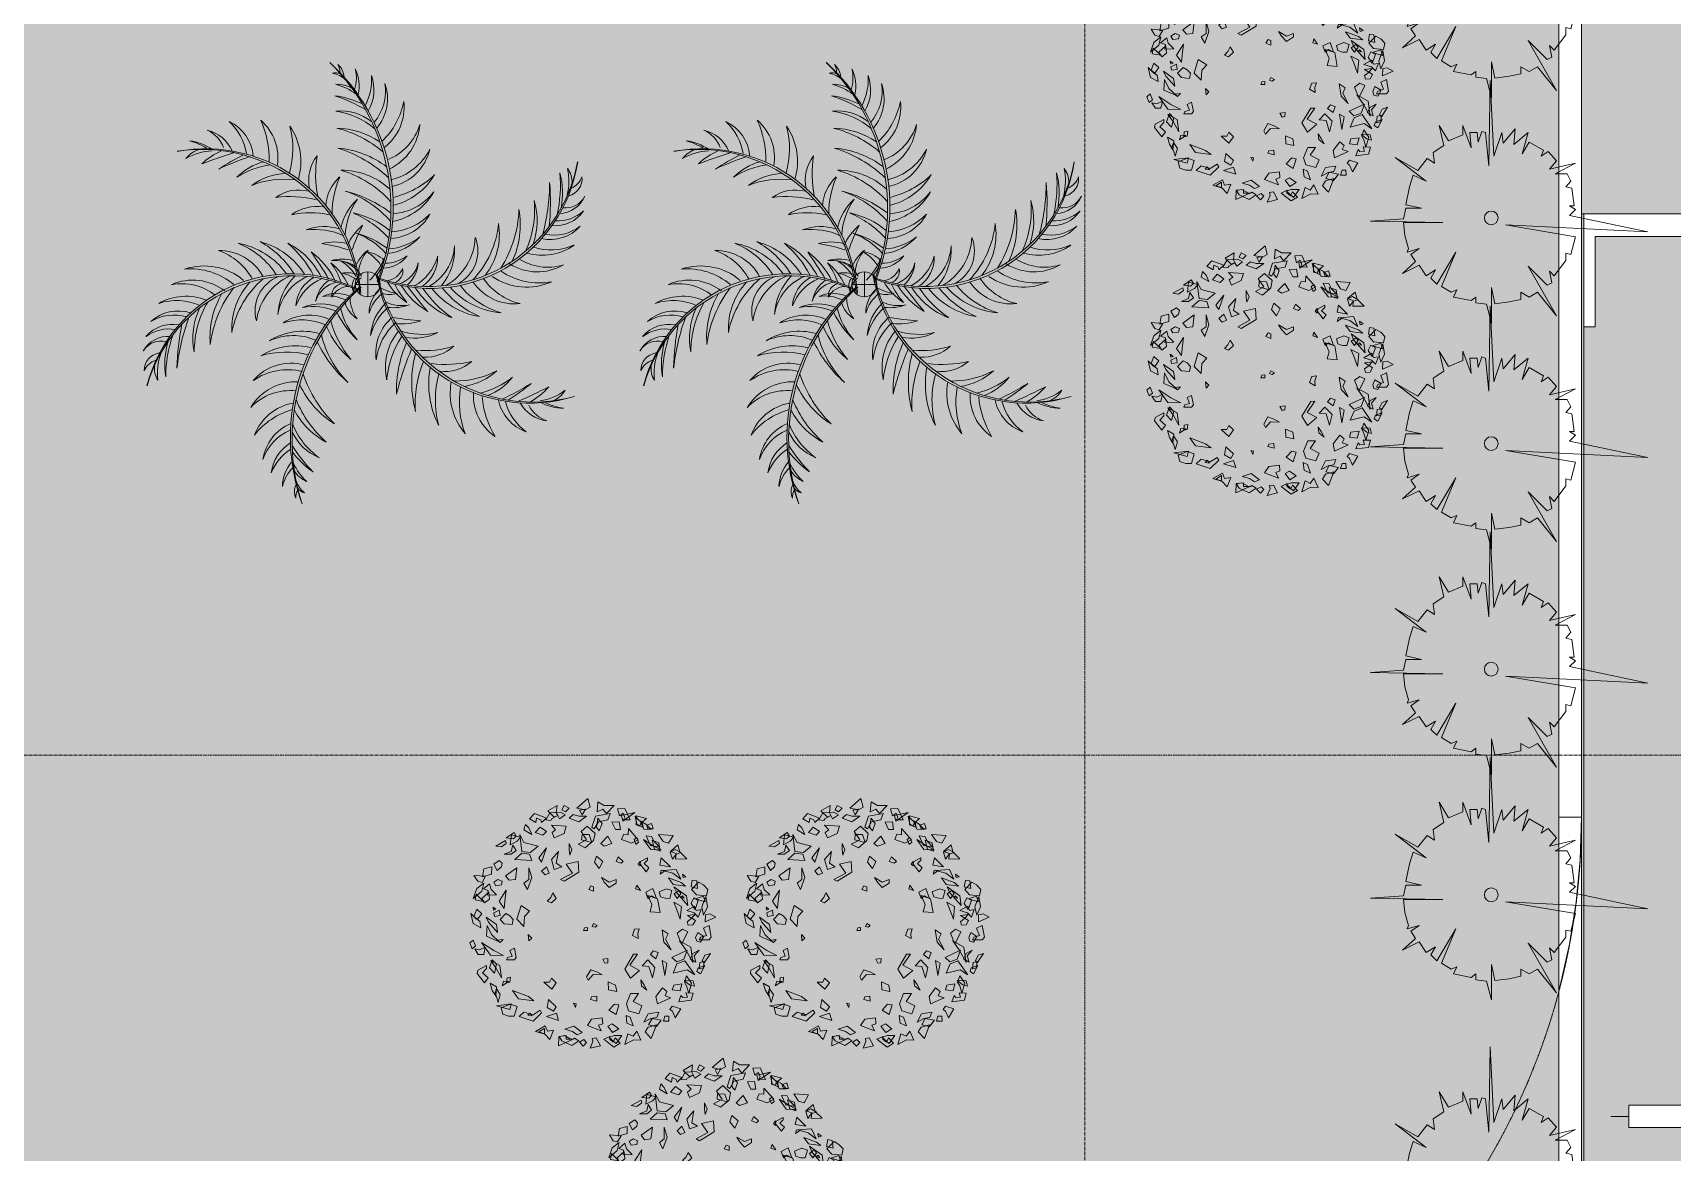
# Model space of a CAD drawing. Header units: millimetres. Extents: x 5359 to 218750, y -16347 to 109893.
# Drawn here: x 56292 to 63554, y 71277 to 76239 of the extents above; entities that cross this region are included whole.
import ezdxf

# ---------------------------------------------------------------- set-up
doc = ezdxf.new("R2010")
doc.units = ezdxf.units.MM
doc.linetypes.add('Grid Line', pattern=[22.225, 12.7, -3.175, 3.175, -3.175])
doc.linetypes.add('IMPORT-Overhead', pattern=[3.96875, 2.38125, -1.5875])
for name, color, linetype, lineweight in [('0-1', 7, 'Continuous', 5), ('A-AREA-1', 41, 'IMPORT-Overhead', 9), ('A-DETL-THIN', 151, 'Continuous', 9), ('A-FLOR', 192, 'Continuous', 9), ('A-FLOR-1', 9, 'Continuous', 9), ('A-FLOR-PATT', 8, 'Continuous', 9), ('A-WALL', 113, 'Continuous', 9), ('C-PRKG', 70, 'Continuous', 9), ('G-IMPT', 8, 'Continuous', 9), ('L-PLNT', 71, 'Continuous', 9), ('S-GRID-1', 1, 'Grid Line', 9)]:
    doc.layers.add(name, color=color, linetype=linetype, lineweight=lineweight)

# ---------------------------------------------------------------- blocks, each defined once
blk = doc.blocks.new('NCV_TKTC_KET CAU_rvt-1-TKCS_MB ĐỊNH VỊ CỔNG-HÀNG RÀO')
at = {"layer": 'A-FLOR-1'}
blk.add_line((63152.6, 71686.3), (63152.6, 72761.8), dxfattribs=at)
at = {"layer": 'A-FLOR-1', "flags": 128}
blk.add_lwpolyline([(63152.6, 72761.9), (63146.6, 72573.6), (63128.9, 72385.9), (63099.4, 72199.8), (63058.3, 72015.9), (63053.1, 71995.9)], dxfattribs=at)
blk = doc.blocks.new('xe oto1 - xe oto-V55-TKCS_MB ĐỊNH VỊ CỔNG-HÀNG RÀO')
at = {"layer": 'C-PRKG'}
for p, q in [((-2500, 0), (0, 0)), ((-2500, -4980), (-2500, 0)), ((-500, 0), (0, 0)), ((-500, -100), (-500, 0)), ((0, 0), (0, -500)), ((0, 0), (0, -2025.1)), ((-2500, 0), (-2000, 0)), ((-2500, -500), (-2500, 0)), ((-2000, 0), (-2000, -100)), ((-2450, -100), (-2450, -500)), ((-2000, -100), (-2450, -100)), ((-50, -100), (-500, -100)), ((-50, -500), (-50, -100)), ((-2450, -500), (-2500, -500)), ((-2500, -500), (-2500, -4500)), ((-2500, -4500), (-2500, -500)), ((0, -500), (-50, -500)), ((0, -500), (0, -2025.1)), ((0, -2025.1), (0, -500)), ((-2050, -3950), (-2050, -3820)), ((-2050, -3950), (-2050, -3820)), ((-450, -3950), (-450, -3820)), ((-450, -3950), (-450, -3820)), ((-2300, -3950), (-1800, -3950)), ((-2300, -4050), (-2300, -3950)), ((-1800, -3950), (-1800, -4050)), ((-700, -3950), (-200, -3950)), ((-700, -4050), (-700, -3950)), ((-200, -3950), (-200, -4050)), ((-2300, -4000), (-2380, -4000)), ((-2300, -4000), (-2380, -4000)), ((-1800, -4050), (-2300, -4050)), ((-2050, -4170), (-2050, -4050)), ((-2050, -4170), (-2050, -4050)), ((-1720, -4000), (-1800, -4000)), ((-1720, -4000), (-1800, -4000)), ((-700, -4000), (-780, -4000)), ((-700, -4000), (-780, -4000)), ((-200, -4050), (-700, -4050)), ((-450, -4170), (-450, -4050)), ((-450, -4170), (-450, -4050)), ((-120, -4000), (-200, -4000)), ((-120, -4000), (-200, -4000)), ((-2500, -4500), (-2450, -4500)), ((-2500, -4980), (-2500, -4500)), ((-2450, -4500), (-2450, -4950)), ((-2450, -4950), (-2000, -4950)), ((-2000, -4950), (-2000, -4980)), ((-500, -4950), (-60, -4950)), ((-500, -4980), (-500, -4950))]:
    blk.add_line(p, q, dxfattribs=at)
blk = doc.blocks.new('CAY PHAT TAI NUI - CAY PHAT TAI NUI_dwg-2249753-TKCS_MB ĐỊNH VỊ CỔNG-HÀNG RÀO')
at = {"layer": 'G-IMPT'}
for p, q in [((-27, 87), (-27, -143)), ((-142, -28), (88, -28))]:
    blk.add_line(p, q, dxfattribs=at)
blk.add_circle((-27, -28), 115, dxfattribs=at)
for centre, radius, start, end in [((1555, 686), 1817, 132.6655, 202.0611), ((1648, 675), 1889, 134.4929, 201.0725), ((351, 1881), 159, 129.8765, 177.3831), ((364, 1937), 133, 150.0492, 183.9567), ((217, 1687), 426, 160.9738, 220.018), ((264, 1759), 455, 171.5441, 219.4959), ((308, 1769), 392, 160.4234, 210.435), ((470, 1868), 533, 176.5724, 207.5063), ((400, 1808), 348, 153.5375, 193.5552), ((436, 1876), 358, 165.8758, 197.2634), ((407, 1302), 537, 105.1462, 127.4691), ((251, 1560), 260, 86.5707, 121.104), ((332, 1703), 221, 98.9889, 134.5565), ((270, 1833), 92.7, 72.3495, 118.8394), ((739, 314), 1475, 108.2479, 120.279), ((405, 816), 908, 98.1075, 114.8799), ((112, 1610), 475, 173.6919, 232.0994), ((310, 1788), 681, 190.6526, 226.6689), ((361, 880), 698, 97.7367, 130.2132), ((226, 1098), 476, 85.0356, 127.2973), ((-15, 1484), 494, 183.9122, 244.6665), ((-29, 1588), 498, 196.0518, 249.1113), ((498, 426), 1017, 103.6674, 130.6694), ((272, 683), 732, 91.1382, 124.0248), ((1161, 1107), 571, 145.2695, 196.441), ((1466, 1224), 802, 164.9316, 196.0539), ((1255, 1143), 453, 130.5291, 189.4624), ((1762, 1122), 880, 155.5161, 180.8777), ((1417, 1124), 388, 115.1104, 175.1685), ((1585, 1104), 499, 131.8546, 171.2598), ((1531, 1072), 333, 103.3982, 156.4869), ((1578, 1129), 295, 114.9497, 158.8367), ((-152, 1325), 460, 193.1436, 257.542), ((-110, 1475), 553, 207.4653, 256.2646), ((603, 91), 1193, 107.2093, 133.4993), ((323, 366), 868, 94.8524, 127.2209), ((1468, -209), 1434, 79.4254, 175.9631), ((1504, -245), 1464, 81.0545, 175.1756), ((1679, 822), 480, 97.2797, 124.4634), ((1787, 687), 634, 105.42, 120.9079), ((1449, 975), 257, 38.3487, 73.8532), ((-586, 1353), 1400, 190.2203, 290.1421), ((-605, 1310), 1375, 188.6175, 290.9058), ((-655, 991), 1109, 349.3845, 8.7831), ((147, 934), 371, 347.8793, 37.5984), ((777, 335), 746, 57.193, 82.7939), ((795, 583), 540, 44.4905, 74.8429), ((200, -1375), 2671, 64.5854, 71.0796), ((298, -535), 1890, 56.3077, 64.245), ((-702, -4786), 6272, 69.406, 72.2405), ((1059, 604), 656, 47.2245, 66.3575), ((1398, 714), 491, 58.9885, 88.6049), ((-1841, 948), 164, 173.6087, 255.3147), ((-1833, 1026), 181, 199.2253, 246.7417), ((-1699, 914), 215, 143.1261, 181.9236), ((-1314, 928), 569, 168.36, 193.4581), ((-1105, 816), 720, 164.9542, 191.1318), ((-516, 891), 1289, 175.0476, 192.4111), ((594, 731), 2307, 175.4785, 185.487), ((254, 931), 1960, 180.5402, 194.9077), ((-83, 1557), 801, 225.5325, 257.3267), ((-121, 1291), 605, 210.2813, 256.7926), ((501, 74), 993, 106.4031, 138.081), ((219, 360), 667, 89.9, 132.4205), ((-537, 630), 838, 359.6532, 23.468), ((-32, 675), 392, 2.9263, 47.5949), ((743, 123), 821, 68.5185, 97.1248), ((698, 413), 586, 53.9406, 86.7899), ((-1855, 873), 195, 206.2075, 278.3171), ((-1792, 885), 257, 202.53, 269.2067), ((-140, 1117), 576, 210.3308, 258.2326), ((-226, 1141), 517, 217.4708, 266.0439), ((469, -312), 1181, 104.1189, 126.9152), ((474, -60), 940, 108.1558, 139.078), ((-471, 387), 654, 3.4409, 34.7173), ((-256, 396), 486, 11.1959, 48.3015), ((700, -326), 1109, 83.637, 103.0356), ((609, 473), 371, 54.8217, 104.5408), ((-1757, 832), 318, 214.5411, 275.4551), ((-1783, 903), 344, 226.9372, 274.4317), ((-932, 560), 658, 163.4115, 199.2714), ((-652, 659), 915, 174.4333, 204.6254), ((-648, 519), 787, 169.2846, 205.0198), ((-352, 695), 1070, 181.598, 212.3759), ((-220, 834), 437, 209.251, 267.4647), ((-208, 1004), 549, 224.3227, 265.8007), ((260, -110), 757, 101.5461, 130.3104), ((470, -234), 938, 112.642, 137.4329), ((500, -204), 838, 78.0495, 101.8643), ((443, 300), 392, 53.9226, 98.5912), ((-1742, 834), 407, 232.7631, 281.0044), ((-1711, 757), 371, 221.6824, 282.5793), ((-621, 436), 621, 170.7591, 217.8247), ((-355, 622), 884, 185.6411, 223.5203), ((-316, 124), 519, 23.4136, 49.3727), ((-1702, -347), 1928, 19.23, 26.6394), ((463, -174), 654, 83.0252, 114.3015), ((372, 20), 486, 69.441, 106.5465), ((-1635, 761), 519, 235.0666, 285.6208), ((-1718, 805), 515, 245.4761, 288.9065), ((-701, 283), 342, 158.8472, 243.0968), ((-475, 433), 545, 182.7548, 239.8242), ((-289, 301), 540, 177.157, 219.4208), ((-366, 358), 463, 183.7789, 241.043), ((-163, 711), 456, 221.0382, 264.3552), ((-191, 807), 507, 231.3553, 266.6037), ((303, -383), 857, 105.2804, 126.3421), ((303, -174), 658, 110.0896, 138.9984), ((721, -1550), 1928, 99.6827, 107.092), ((279, -155), 519, 76.9493, 102.9084), ((1020, -263), 688, 116.7081, 153.6869), ((1335, -389), 969, 130.1064, 152.7587), ((1149, -314), 705, 105.0601, 147.7387), ((1406, -413), 896, 119.4093, 147.3895), ((1296, -346), 709, 100.2908, 144.0247), ((1441, -339), 742, 111.436, 147.2707), ((-1688, 627), 496, 253.0795, 302.6056), ((-1592, 574), 486, 240.2787, 301.8143), ((-240, 351), 448, 195.2039, 241.2333), ((-348, 223), 324, 178.1536, 236.2901), ((-202, 187), 290, 183.2996, 229.6206), ((-241, 225), 258, 192.0811, 252.8057), ((-159, 411), 290, 216.7085, 267.5007), ((-187, 507), 339, 232.7518, 269.7736), ((15, -2), 276, 95.894, 134.6668), ((382, 435), 602, 201.4489, 224.7395), ((104, 247), 284, 186.3094, 223.0804), ((146, -41), 351, 116.9691, 150.5256), ((-267, 67), 324, 3.0252, 42.9115), ((-270, -18), 389, 22.3429, 51.7944), ((284, -93), 290, 100.082, 150.8741), ((382, -112), 339, 116.1252, 153.147), ((271, -130), 324, 83.4105, 123.2969), ((205, -183), 389, 74.5276, 103.9792), ((683, -285), 587, 128.9882, 154.5528), ((834, -220), 651, 143.0281, 161.2689), ((920, -305), 717, 126.2722, 154.0079), ((4229, -2339), 4556, 145.0164, 148.7416), ((1346, -178), 464, 89.3204, 151.136), ((1545, -262), 581, 109.4272, 151.0014), ((-1552, 350), 1464, 254.7886, 348.9098), ((-1520, 310), 1434, 253.1595, 349.6972), ((-1611, 611), 625, 259.4757, 304.2065), ((-1494, 512), 565, 245.8985, 304.4712), ((-1571, 359), 581, 283.7506, 325.3247), ((-234, 97), 117, 169.3573, 249.7771), ((-179, 187), 183, 202.0223, 262.5403), ((-78, -112), 183, 5.2465, 51.9003), ((663, -1348), 1400, 15.8969, 115.8188), ((338, -392), 486, 105.4698, 124.689), ((678, -1304), 1375, 14.2942, 116.5824), ((166, -194), 274, 81.1818, 112.0501), ((0, -41), 117, 332.5815, 32.6083), ((166, -227), 290, 8.9763, 55.2972), ((219, -386), 448, 20.8805, 66.9099), ((314, -248), 324, 3.8302, 61.9668), ((346, -380), 463, 9.4556, 66.7197), ((263, -331), 540, 2.8337, 45.0974), ((462, -444), 545, 8.4315, 65.5008), ((671, -273), 342, 344.5238, 68.7734), ((361, -644), 884, 11.3177, 49.1969), ((1484, -422), 565, 71.5751, 130.1478), ((1610, -509), 625, 85.1523, 129.8831), ((1587, -474), 486, 65.9553, 127.491), ((-1382, 256), 464, 263.6437, 325.4594), ((-1460, 425), 742, 285.7594, 321.594), ((-1316, 417), 709, 274.6142, 318.3481), ((-1418, 496), 896, 293.7326, 321.7128), ((-1172, 371), 705, 279.3835, 322.062), ((-1049, 307), 688, 291.0314, 328.0102), ((-1350, 465), 969, 304.4297, 327.082), ((-945, 340), 717, 300.5955, 328.3312), ((-4036, 2691), 4556, 319.3398, 323.065), ((-711, 296), 587, 303.3116, 328.8762), ((-868, 247), 651, 317.3515, 335.5923), ((-377, 368), 486, 279.2039, 298.4231), ((-228, 153), 274, 254.9159, 285.7842), ((-367, -383), 339, 15.5459, 52.5677), ((-330, -289), 290, 359.5026, 50.2948), ((-1217, -1468), 1889, 341.9561, 48.5357), ((-1130, -1436), 1817, 340.1287, 49.5243), ((265, -400), 290, 64.1718, 114.9639), ((143, -229), 183, 27.699, 88.2169), ((334, -473), 339, 80.215, 117.2368), ((189, -134), 117, 355.0339, 75.4538), ((208, -260), 258, 17.7578, 78.4823), ((607, -432), 621, 356.4358, 43.5014), ((365, -717), 1070, 7.2747, 38.0526), ((642, -513), 787, 354.9612, 30.6965), ((1688, -517), 496, 78.7561, 128.2822), ((1649, -656), 519, 60.7432, 111.2974), ((-339, 100), 324, 257.1446, 297.031), ((-267, 146), 389, 248.2617, 277.7133), ((-545, -624), 507, 14.1494, 49.3978), ((-508, -531), 456, 3.8323, 47.1493), ((-416, -94), 658, 317.5529, 346.4616), ((-512, 91), 857, 312.7436, 333.8053), ((-214, -140), 351, 324.4323, 357.9888), ((-80, -114), 276, 303.3573, 342.13), ((407, -664), 456, 68.5015, 111.8185), ((475, -738), 507, 78.8186, 114.0669), ((660, -652), 915, 0.11, 30.302), ((1736, -691), 515, 71.1528, 114.5832), ((929, -526), 658, 349.0881, 24.948), ((1724, -644), 371, 47.3591, 108.2559), ((-631, 1561), 1928, 273.4168, 280.8261), ((-344, 126), 519, 250.6834, 276.6425), ((-650, -791), 549, 7.1168, 48.5948), ((-538, -663), 437, 352.0451, 50.2588), ((-591, -118), 938, 320.1052, 344.8961), ((-348, -131), 757, 309.0093, 337.7736), ((513, -748), 437, 56.7143, 114.928), ((581, -904), 549, 71.7859, 113.264), ((-215, -1012), 1960, 6.2169, 20.5843), ((1762, -718), 407, 58.4397, 106.6811), ((-573, -846), 2307, 1.1551, 11.1637), ((1777, -714), 318, 40.2177, 101.1317), ((1810, -783), 344, 52.6139, 100.1084), ((-559, 199), 838, 251.7836, 275.5984), ((-557, -308), 392, 227.6568, 272.3253), ((-525, 165), 654, 256.7593, 288.0357), ((-456, -38), 486, 243.1751, 280.2806), ((-1378, -1007), 1086, 358.2571, 23.9141), ((-1097, -995), 900, 5.4665, 32.5493), ((-724, -797), 534, 347.879, 38.8732), ((-514, -275), 940, 315.619, 346.5413), ((-626, -48), 1181, 311.5821, 334.3785), ((573, -1036), 576, 57.794, 105.6958), ((661, -1017), 517, 64.934, 113.5071), ((637, -1199), 605, 57.7445, 104.2558), ((548, -896), 1289, 0.7243, 18.0878), ((1817, -764), 257, 28.2066, 94.8834), ((1126, -763), 720, 350.6309, 16.8085), ((1879, -745), 195, 31.8841, 103.9938), ((-744, 342), 1109, 257.3711, 276.7697), ((-741, -462), 371, 228.5558, 278.2749), ((-1492, -1128), 1027, 355.921, 22.071), ((-1463, -933), 1030, 344.9174, 15.2332), ((-3068, -1735), 2861, 14.0564, 22.8618), ((726, -1453), 801, 72.9957, 104.79), ((680, -1215), 460, 40.6068, 105.0053), ((1345, -854), 569, 354.0366, 19.1347), ((1872, -822), 164, 359.2853, 80.9914), ((1872, -900), 181, 24.902, 72.4184), ((-938, -551), 540, 218.2246, 248.577), ((-892, -306), 746, 230.9271, 256.528), ((-835, -99), 821, 242.2526, 270.8589), ((-823, -392), 586, 227.6747, 260.5241), ((-1534, -1095), 883, 344.6764, 16.0059), ((-1431, -947), 841, 333.0371, 10.588), ((-559, -468), 1193, 314.6726, 340.9626), ((711, -1368), 553, 54.9285, 103.7278), ((1727, -802), 215, 328.8028, 7.6003), ((-1552, -615), 491, 232.7226, 262.339), ((-1631, -869), 257, 212.0828, 247.5873), ((1136, 4622), 6272, 243.1401, 245.9747), ((-1202, -543), 656, 220.9587, 240.0916), ((-132, 1330), 2671, 238.3195, 244.8137), ((-321, 506), 1890, 230.0418, 237.9791), ((-1456, -1057), 453, 304.2632, 3.1965), ((-1359, -1032), 571, 319.0036, 10.1751), ((-1674, -1115), 802, 338.6657, 9.788), ((-184, -583), 868, 302.3156, 334.6841), ((631, -1420), 494, 31.3755, 92.1297), ((692, -1506), 498, 43.515, 96.5745), ((-1843, -692), 480, 271.0138, 298.1976), ((-1935, -546), 634, 279.1542, 294.6421), ((-1722, -957), 333, 277.1323, 330.2211), ((-1775, -1008), 295, 288.6838, 332.5709), ((-1615, -1021), 388, 288.8445, 348.9026), ((-1780, -983), 499, 305.5887, 344.9939), ((-1958, -981), 880, 329.2502, 354.6118), ((-312, -717), 1017, 311.1306, 338.1326), ((7, -841), 732, 298.6014, 331.488), ((576, -1590), 475, 21.1552, 79.5627), ((483, -1839), 681, 38.1159, 74.1321), ((19, -1057), 698, 305.1999, 337.6764), ((520, -1707), 426, 8.437, 67.4813), ((240, -1188), 476, 292.4989, 334.7606), ((476, -1821), 392, 7.8866, 57.8982), ((511, -1792), 455, 19.0073, 66.9591), ((-577, -729), 1475, 315.7112, 327.7422), ((-50, -1020), 908, 305.5707, 322.3431), ((378, -1984), 533, 24.0356, 54.9695), ((173, -1452), 537, 312.6095, 334.9323), ((431, -1610), 260, 294.034, 328.5673), ((412, -1975), 358, 13.3391, 44.7266), ((413, -1898), 348, 1.0007, 41.0185), ((424, -1774), 221, 306.4521, 342.0198), ((540, -1860), 92.7, 279.8128, 326.3027), ((504, -1996), 133, 357.5124, 31.4199), ((490, -1941), 159, 337.3398, 24.8463)]:
    blk.add_arc(centre, radius, start, end, dxfattribs=at)
blk = doc.blocks.new('CAY PHAT TAI NUI - CAY PHAT TAI NUI-2271499-TKCS_MB ĐỊNH VỊ CỔNG-HÀNG RÀO')
at = {"extrusion": (0, 0, -1), "xscale": 0.48, "yscale": 0.48, "zscale": -0.48, "rotation": 180}
blk.add_blockref('CAY PHAT TAI NUI - CAY PHAT TAI NUI_dwg-2249753-TKCS_MB ĐỊNH VỊ CỔNG-HÀNG RÀO', (0, 0), dxfattribs=at)
blk = doc.blocks.new('CAY BACH TRINH - CAY BACH TRINH_dwg-2249800-TKCS_MB ĐỊNH VỊ CỔNG-HÀNG RÀO')
at = {"layer": 'G-IMPT', "flags": 128}
for points in [[(-578, 1452), (-505, 1613), (-404, 1608), (-431, 1511), (-482, 1548), (-505, 1489), (-486, 1456)], [(-357, 1653), (-250, 1541), (-201, 1603), (-123, 1566), (-133, 1703), (-220, 1653)], [(7, 1749), (-25, 1628), (43, 1591), (160, 1616)], [(121, 1587), (40, 1602), (86, 1521)], [(335, 1653), (267, 1616), (316, 1566), (365, 1591)], [(423, 1516), (443, 1553), (433, 1653), (560, 1578), (472, 1491)], [(-874, 1403), (-896, 1328), (-826, 1327), (-809, 1379)], [(-870, 1320), (-769, 1323), (-719, 1438), (-798, 1395)], [(-715, 1368), (-728, 1408), (-805, 1472), (-663, 1508), (-663, 1385)], [(-648, 1504), (-672, 1392), (-758, 1347), (-746, 1419), (-706, 1444)], [(-477, 1437), (-459, 1512), (-646, 1555)], [(-428, 1425), (-446, 1319), (-376, 1318), (-327, 1420)], [(-83, 1327), (-48, 1351), (-99, 1506), (-301, 1542), (-270, 1454), (-140, 1428)], [(-133, 1478), (-191, 1403), (-152, 1303), (-113, 1353)], [(14, 1366), (-94, 1266), (-74, 1166), (43, 1066), (140, 1116), (23, 1178), (101, 1291)], [(23, 1503), (131, 1428), (267, 1478), (209, 1528), (131, 1503)], [(511, 1378), (306, 1366), (335, 1266), (472, 1203), (501, 1278), (452, 1316)], [(533, 1553), (590, 1452), (520, 1446), (509, 1467), (423, 1512), (399, 1468), (319, 1525), (383, 1562)], [(579, 1478), (745, 1541), (813, 1466), (725, 1416), (716, 1478), (657, 1453), (647, 1416)], [(871, 1391), (823, 1341), (784, 1253), (891, 1316)], [(-1174, 1238), (-1112, 1130), (-1037, 1152), (-972, 1252)], [(-766, 1181), (-866, 1042), (-1009, 1038), (-900, 1094)], [(-996, 1019), (-915, 1047), (-883, 1171), (-978, 1137)], [(-989, 1076), (-860, 1099), (-799, 1231), (-876, 1225), (-913, 1152)], [(-697, 1145), (-671, 1210), (-634, 1180), (-660, 1114)], [(-556, 1333), (-692, 1179), (-600, 1129), (-460, 1181), (-492, 1255), (-553, 1247)], [(-269, 1228), (-328, 1128), (-220, 1091), (-172, 1128)], [(-50, 1140), (92, 1178), (86, 1252), (-14, 1249)], [(667, 1353), (579, 1291), (628, 1241), (735, 1278)], [(696, 1091), (891, 1141), (949, 1253), (920, 1016), (803, 1003)], [(1064, 1244), (1080, 1108), (985, 1158), (937, 1212)], [(1027, 1278), (998, 1228), (1037, 1191), (1135, 1203)], [(1144, 1166), (1135, 1128), (1203, 1078), (1281, 1091)], [(-1364, 914), (-1208, 910), (-1218, 988), (-1136, 1017), (-1240, 1107), (-1267, 1010)], [(-1164, 910), (-1135, 1007), (-1204, 1044), (-1282, 1000), (-1216, 980)], [(-1010, 928), (-1137, 803), (-990, 828)], [(-840, 791), (-799, 735), (-718, 839), (-724, 876), (-821, 927), (-821, 894), (-775, 847)], [(-415, 941), (-483, 878), (-454, 853), (-386, 878)], [(-113, 953), (-201, 878), (-152, 778), (-84, 866)], [(267, 1128), (228, 1041), (257, 966), (267, 1041)], [(413, 1016), (443, 853), (365, 803), (472, 766), (511, 903)], [(647, 866), (579, 1066), (686, 928)], [(813, 978), (784, 891), (1018, 903), (920, 991)], [(1047, 1103), (998, 1028), (1066, 978), (1164, 978), (1066, 1016)], [(-1302, 703), (-1351, 666), (-1312, 653)], [(-1279, 631), (-1217, 768), (-1027, 752), (-1169, 714)], [(-993, 702), (-1009, 756), (-1064, 751)], [(-717, 878), (-717, 816), (-688, 841)], [(140, 878), (131, 728), (335, 603), (384, 628), (218, 716), (306, 841)], [(579, 803), (540, 716), (599, 691), (647, 741)], [(823, 791), (784, 653), (842, 491), (891, 578), (823, 628)], [(988, 791), (1008, 628), (1096, 616), (1144, 678)], [(1261, 753), (1203, 803), (1193, 853), (1232, 891), (1310, 841)], [(1339, 702), (1463, 665), (1444, 774), (1337, 802)], [(1422, 673), (1471, 586), (1531, 604), (1583, 684)], [(-1595, 553), (-1527, 591), (-1429, 491), (-1497, 416), (-1634, 403), (-1653, 491)], [(-1424, 524), (-1440, 618), (-1501, 607), (-1513, 501)], [(-1380, 266), (-1361, 403), (-1185, 528), (-1224, 441)], [(-1109, 650), (-1174, 560), (-1345, 537), (-1285, 585)], [(-1283, 435), (-1251, 475), (-1188, 428), (-1232, 366)], [(-1065, 367), (-1127, 366), (-1158, 473), (-1082, 500), (-981, 458), (-1000, 389)], [(-942, 366), (-893, 503), (-795, 453), (-825, 366), (-873, 403)], [(-721, 477), (-654, 499), (-671, 550)], [(-220, 591), (-289, 516), (-386, 578), (-386, 628), (-289, 591), (-181, 653)], [(-74, 528), (-35, 541), (-6, 491), (-74, 466)], [(1135, 478), (1232, 328), (1164, 228), (1154, 328)], [(1310, 591), (1252, 628), (1193, 603), (1203, 553), (1281, 541)], [(1270, 413), (1394, 410), (1386, 473), (1452, 496), (1368, 568), (1347, 490)], [(1447, 578), (1476, 466), (1593, 366), (1544, 503)], [(-1597, 135), (-1570, 248), (-1626, 391), (-1648, 247)], [(-1619, 320), (-1482, 361), (-1595, 398)], [(-1363, 198), (-1471, 259), (-1494, 200), (-1562, 210), (-1523, 107), (-1467, 166)], [(-1478, 213), (-1422, 297), (-1459, 373), (-1523, 336)], [(-1328, 370), (-1279, 378), (-1302, 402)], [(-1274, 77), (-1290, 255), (-1183, 312), (-1221, 219)], [(-855, 181), (-881, 279), (-825, 405), (-958, 362), (-994, 169)], [(491, 441), (443, 366), (511, 303), (569, 328), (521, 378)], [(813, 191), (881, 116), (891, -22), (988, 78), (930, 266)], [(1319, 245), (1280, 215), (1311, 205)], [(1378, 453), (1369, 353), (1437, 303), (1476, 366)], [(1553, 425), (1451, 325), (1568, 345)], [(-1619, 40), (-1622, 139), (-1683, 152), (-1767, 105)], [(-1482, 60), (-1448, -1), (-1384, -6), (-1369, 43), (-1433, 90)], [(-1478, 141), (-1429, 91), (-1371, 128)], [(-74, 16), (-123, -9), (-94, -34), (-55, -22)], [(1085, 125), (1140, 155), (1218, 75), (1163, 15), (1054, 5), (1038, 75)], [(1310, 166), (1300, 116), (1222, 128), (1232, 203)], [(1256, -105), (1272, 5), (1412, 105), (1381, 35)], [(1476, 153), (1534, 78), (1583, 116), (1544, 216)], [(1624, 156), (1594, 16), (1487, -41), (1502, 50), (1551, 81)], [(-1595, -47), (-1673, -9), (-1702, -172), (-1673, -209), (-1536, -209), (-1556, -172), (-1634, -147)], [(-1515, -106), (-1486, -178), (-1501, -227), (-1553, -242), (-1599, -161)], [(-1449, -521), (-1419, -309), (-1263, -222), (-1351, -346)], [(-1291, -267), (-1232, -115), (-1304, -62), (-1376, -95)], [(-1145, -345), (-1046, -242), (-1021, -71), (-1105, -125), (-1069, -201)], [(-688, -191), (-610, -147), (-641, -60), (-704, -55), (-685, -122)], [(11, -79), (65, -80), (51, -44), (11, -37)], [(832, -134), (784, -184), (823, -222)], [(1179, -205), (1218, -245), (1264, -215)], [(1398, -9), (1408, -159), (1232, -234), (1339, -134)], [(1563, -293), (1595, -211), (1641, -250), (1609, -331)], [(-1604, -526), (-1578, -497), (-1615, -421), (-1690, -396)], [(-1489, -516), (-1411, -473), (-1448, -396), (-1534, -351), (-1465, -430)], [(-1224, -515), (-1157, -451), (-1369, -353), (-1324, -476)], [(-935, -470), (-860, -411), (-900, -361), (-966, -383)], [(-582, -741), (-504, -613), (-626, -407), (-681, -406), (-575, -561), (-711, -631)], [(1085, -355), (1023, -325), (999, -455), (1023, -485), (1132, -485), (1116, -455), (1054, -435)], [(1477, -247), (1352, -421), (1173, -426), (1309, -356)], [(1427, -309), (1447, -409), (1525, -409), (1573, -334), (1505, -346)], [(-1553, -680), (-1504, -649), (-1521, -598), (-1613, -563)], [(-1546, -521), (-1536, -609), (-1595, -596), (-1604, -509)], [(-1173, -669), (-1368, -622), (-1473, -694), (-1336, -498), (-1227, -542)], [(-1024, -493), (-1058, -702), (-1088, -530)], [(-888, -735), (-838, -578), (-745, -570), (-823, -487), (-921, -590)], [(-229, -532), (-269, -525), (-272, -467), (-200, -477)], [(-129, -656), (-34, -622), (23, -722), (0, -767), (-69, -688), (-193, -693)], [(1202, -735), (1225, -565), (1350, -495), (1280, -595)], [(1330, -484), (1271, -546), (1300, -671), (1369, -596)], [(1384, -736), (1435, -805), (1537, -675), (1529, -628), (1408, -565), (1408, -607), (1465, -665)], [(-1468, -852), (-1402, -831), (-1326, -772), (-1450, -777)], [(-1390, -946), (-1429, -809), (-1361, -709), (-1332, -796), (-1361, -846)], [(-1270, -915), (-1163, -901), (-1183, -834), (-1295, -817)], [(-1144, -1010), (-957, -1095), (-936, -993), (-1027, -873), (-1088, -926), (-1063, -982)], [(-811, -903), (-736, -844), (-727, -764), (-770, -826)], [(-393, -926), (-281, -901), (-277, -790), (-378, -835)], [(614, -795), (506, -893), (444, -803), (510, -740), (536, -796)], [(1124, -735), (1132, -805), (1085, -795), (1077, -725)], [(1193, -846), (1173, -780), (1104, -785)], [(1249, -1075), (1218, -965), (1272, -885), (1295, -955), (1272, -995)], [(1359, -809), (1271, -859), (1281, -984), (1330, -909)], [(-1251, -1066), (-1426, -1044), (-1452, -946), (-1351, -943), (-1371, -1002), (-1308, -1008), (-1282, -979)], [(-1130, -1172), (-1165, -1196), (-1203, -1289), (-1280, -1164), (-1162, -1128)], [(-698, -1231), (-557, -1193), (-527, -1096), (-584, -953), (-693, -951), (-619, -1061), (-741, -1124)], [(-384, -1242), (-286, -1181), (-363, -1098), (-424, -1108)], [(-120, -1056), (-31, -1033), (-45, -997), (-117, -988)], [(176, -1143), (205, -1087), (168, -1096)], [(550, -1034), (443, -1134), (482, -1196), (569, -1146)], [(1048, -911), (967, -1024), (753, -1052), (829, -993)], [(1103, -1266), (1025, -1267), (986, -1133), (1081, -1099), (1208, -1151), (1184, -1238)], [(1066, -1096), (1086, -1171), (1271, -1121)], [(-1117, -1335), (-1039, -1334), (-1059, -1267), (-1114, -1266)], [(-883, -1296), (-1010, -1321), (-942, -1409), (-834, -1384)], [(-771, -1348), (-831, -1232), (-975, -1212), (-947, -1284), (-866, -1298)], [(-622, -1399), (-535, -1360), (-523, -1254), (-580, -1280)], [(-180, -1469), (12, -1396), (-45, -1309), (-194, -1290), (-200, -1370), (-142, -1392)], [(411, -1324), (581, -1272), (441, -1226)], [(667, -1184), (647, -1221), (764, -1334), (959, -1271), (891, -1209), (764, -1246)], [(775, -1261), (835, -1251), (807, -1222)], [(-872, -1573), (-787, -1482), (-829, -1416), (-944, -1384)], [(-505, -1659), (-547, -1509), (-620, -1542), (-671, -1472), (-727, -1598), (-626, -1595)], [(-386, -1646), (-464, -1534), (-357, -1534), (-289, -1559)], [(-215, -1584), (-355, -1693), (-443, -1641), (-373, -1567), (-346, -1624), (-297, -1583), (-299, -1545)], [(-336, -1491), (-270, -1405), (-332, -1372), (-423, -1439)], [(-55, -1574), (-63, -1616), (-24, -1708), (-167, -1674), (-109, -1565)], [(323, -1445), (199, -1404), (83, -1492), (153, -1523), (221, -1476)], [(228, -1671), (131, -1609), (189, -1571), (209, -1584), (306, -1584), (306, -1534), (404, -1546), (365, -1609)], [(411, -1674), (406, -1550), (330, -1534), (226, -1592)], [(731, -1476), (595, -1400), (567, -1474), (481, -1461), (531, -1590), (600, -1516)], [(608, -1509), (686, -1484), (608, -1434)], [(69, -1680), (123, -1624), (62, -1590), (23, -1629)]]:
    blk.add_lwpolyline(points, close=True, dxfattribs=at)
blk = doc.blocks.new('CAY BACH TRINH - CAY BACH TRINH-2271498-TKCS_MB ĐỊNH VỊ CỔNG-HÀNG RÀO')
at = {"extrusion": (0, 0, -1), "xscale": 0.3200000000000001, "yscale": 0.3200000000000001, "zscale": -0.3200000000000001, "rotation": 180}
blk.add_blockref('CAY BACH TRINH - CAY BACH TRINH_dwg-2249800-TKCS_MB ĐỊNH VỊ CỔNG-HÀNG RÀO', (0, 0), dxfattribs=at)
blk = doc.blocks.new('CAY MAI VAN PHUC - CAY DUC SOC_dwg-2256080-TKCS_MB ĐỊNH VỊ CỔNG-HÀNG RÀO')
at = {"layer": 'G-IMPT', "flags": 128}
blk.add_lwpolyline([(32.8, 479.5), (12.9, 293.4), (6.2, 771.8), (-13.8, 346.6), (-60.3, 479.5), (-67, 419.7), (-133.5, 499.4), (-126.8, 413), (-206.6, 479.5), (-173.4, 359.9), (-213.3, 426.3), (-293.1, 379.8), (-279.8, 346.6), (-319.7, 373.2), (-366.2, 320), (-326.3, 273.5), (-472.6, 306.7), (-359.6, 246.9), (-426.1, 246.9), (-446, 207.1), (-419.4, 173.8), (-452.7, 167.2), (-466, 67.5), (-439.4, 67.5), (-472.6, 47.6), (-439.4, 14.4), (-878.3, -78.6), (-80.3, -38.8), (-472.6, -105.2), (-446, -204.9), (-419.4, -198.2), (-419.4, -238.1), (-352.9, -324.5), (-326.3, -297.9), (-339.6, -364.4), (-313, -377.6), (-206.6, -271.3), (-366.2, -550.4), (-259.8, -417.5), (-213.3, -444.1), (-166.7, -417.5), (-166.7, -457.4), (-100.2, -470.7), (-19.9, -481.4), (-0.5, -390.9), (-0.5, -590.3), (26.2, -484), (86, -477.3), (86, -444.1), (112.6, -464), (212.4, -444.1), (192.4, -404.2), (225.7, -417.5), (278.9, -384.3), (199.1, -191.6), (305.5, -371), (338.7, -337.8), (312.1, -291.3), (365.3, -324.5), (405.2, -264.7), (498.3, -311.2), (425.2, -244.8), (451.8, -204.9), (405.2, -171.7), (471.7, -191.6), (465.1, -171.7), (485, -98.6), (491.7, -25.5), (272.2, -25.5), (677.9, -18.8), (491.7, -5.6), (478.4, 54.2), (391.9, 54.2), (478.4, 74.2), (458.4, 173.8), (438.5, 240.3), (365.3, 207.1), (538.2, 340), (411.9, 266.9), (358.7, 333.3), (318.8, 306.7), (325.4, 366.5), (265.6, 406.4), (292.2, 519.4), (239, 433), (159.2, 466.2), (159.2, 519.4), (112.6, 393.1), (119.3, 479.5), (79.4, 479.5), (72.7, 426.3), (52.8, 486.1)], close=True, dxfattribs=at)
at = {"layer": 'G-IMPT'}
blk.add_circle((0, 0), 38.6, dxfattribs=at)
blk = doc.blocks.new('CAY MAI VAN PHUC - CAY BONG TRANG-2256527-TKCS_MB ĐỊNH VỊ CỔNG-HÀNG RÀO')
at = {"extrusion": (0, 0, -1), "xscale": 0.7894736842105263, "yscale": 0.7894736842105263, "zscale": -0.7894736842105263, "rotation": 180}
blk.add_blockref('CAY MAI VAN PHUC - CAY DUC SOC_dwg-2256080-TKCS_MB ĐỊNH VỊ CỔNG-HÀNG RÀO', (0, 0), dxfattribs=at)

msp = doc.modelspace()

# ---------------------------------------------------------------- hatches: boundary and pattern name
at = {"layer": 'A-FLOR-PATT'}
h = msp.add_hatch(dxfattribs=at)
h.set_pattern_fill('FP_10', color=256, style=0, pattern_type=2)
h.set_pattern_definition([(49.98, (0, 140.2), (480.9662, -42.05), [50.271, -552.983]), (355.004, (0, 140.2), (-93.0452, 504.0329), [40.233, -442.567]), (100.459, (40.1, 136.7), (387.922, 461.987), [42.712, -469.837]), (46.164, (0, 274.2), (715.6488, -110.9123), [75.41, -829.513]), (96.64, (59.64, 265), (626.7502, 652.741), [64.068, -704.746]), (351.19, (0, 274.2), (626.75, 652.7402), [60.349, -663.843]), (20.986, (67.06, 240.7), (400.2597, -269.793), [50.287, -553.162]), (326.019, (67.06, 240.7), (163.1555, 485.9145), [40.225, -442.472]), (71.439, (100.4, 218.2), (563.4208, 216.1217), [42.715, -469.86]), (37.48, (0, 140.2), (8.15562, 223.06729), [7.374, -429.717, 7.374, -441.784, -444.13]), (37.48, (0, 140.2), (8.15562, 223.06729), [-886.249, 7.374, -436.756]), (7.495, (0, 140.2), (176.4031, 264.291), [7.376, -248.775, 7.376, -419.766, -169.314]), (7.495, (0, 140.2), (176.4031, 264.291), [-683.292, 7.376, -161.938]), (327.518, (-149.53, 140.2), (357.95966, -15.11538), [7.375, -160.231, 7.375, -515.556, -693.888]), (327.518, (-149.53, 140.2), (357.95966, -15.11538), [-690.536, 7.375, -686.514]), (317.52, (-216.6, 140.2), (391.0618, 67.0783), [7.374, -210.488, 7.374, -339.864, -492.703]), (317.52, (-216.6, 140.2), (391.0618, 67.0783), [-565.1, 7.374, -485.329])])
h.paths.add_polyline_path([(85305.1, 75436.3), (97742.6, 75436.3), (97742.6, 76818.2), (97748, 76986.1), (97752.6, 77033.6), (97752.6, 83316.9), (86052.6, 83316.9), (85953.7, 83322.9), (85852.6, 83341.9), (85761.8, 83370.2), (85654.5, 83421.1), (85586.8, 83462.1), (85501.2, 83530.7), (85438.8, 83593.2), (85370.2, 83683.6), (85324.7, 83759.9), (85285.9, 83846.2), (85252.6, 83961.4), (85237.8, 84050), (85232.6, 84118.2), (85152.6, 84118.2), (85152.6, 84418.2), (75352.6, 84418.2), (75352.6, 82518.2), (75619.9, 82518.2), (75619.9, 82318.2), (75352.6, 82318.2), (75352.6, 81418.2), (69152.6, 81418.5), (69152.6, 82318.2), (68752.6, 82318.2), (68752.6, 82518.2), (69152.6, 82518.2), (69152.6, 83316.9), (63152.6, 83316.9), (63152.6, 76953.1), (63157.5, 76885.4), (63162.6, 76736.9), (63152.6, 76736.9), (63152.6, 75436.3), (85292.6, 75436.3)])
h = msp.add_hatch(dxfattribs=at)
h.set_pattern_fill('FP_14', color=256, style=0, pattern_type=2)
h.set_pattern_definition([(0, (167.64, 11.2), (558.8, 558.8), [83.82, -16.764, 22.352, -16.764, -419.1]), (0, (167.64, 11.2), (558.8, 558.8), [-139.7, 83.82, -335.28]), (0, (139.7, 27.94), (558.8, 558.8), [55.88, -41.91, 83.82, -41.91, -335.28]), (0, (139.7, 27.94), (558.8, 558.8), [-223.52, 55.88, -279.4]), (0, (335.3, 251.46), (558.8, 558.8), [69.85, -27.94, 69.85, -391.16]), (0, (55.9, 363.2), (558.8, 558.8), [27.94, -55.88, 27.94, -447.04]), (90, (111.76, 363.2), (-558.8, 558.8), [50.292, -508.508]), (90, (279.4, 27.94), (-558.8, 558.8), [55.88, -502.92]), (90, (419.1, 251.46), (-558.8, 558.8), [55.88, -502.92]), (45, (352.04, 22.35), (0, 558.7996), [55.88, -734.383]), (135, (206.76, 22.35), (-558.7996, 0), [55.88, -734.383]), (63.435, (335.28, 25.15), (-0.0005, 558.8001), [55.88, -1193.635]), (75.964, (307.34, 27.94), (-0.00237, 558.80038), [55.88, -2248.111]), (75.964, (447.04, 251.46), (-0.00237, 558.80038), [44.704, -2259.287]), (75.964, (122.94, 363.22), (-0.00237, 558.80038), [39.116, -2264.875]), (104.036, (251.46, 27.94), (0.00237, 558.80038), [55.88, -2248.111]), (104.036, (391.16, 251.46), (0.00237, 558.80038), [44.704, -2259.287]), (104.036, (100.58, 363.22), (0.00237, 558.80038), [39.116, -2264.875]), (116.565, (223.52, 25.15), (0.0005, 558.8001), [55.88, -1193.634])])
h.paths.add_polyline_path([(60152.6, 69861.8), (63032.6, 69861.8), (63032.6, 70456.3), (63052.6, 70456.3), (63052.6, 76736.9), (63045.6, 76914.5), (63032.3, 77050.9), (63005.4, 77216.2), (62972.7, 77360.5), (62941.5, 77469), (62906.8, 77575.6), (62849.3, 77722.6), (62773.7, 77882.4), (62702.7, 78011.4), (62623.8, 78136.9), (54962.6, 78135.2), (54962.6, 69861.8), (58617.9, 69861.8)])
h = msp.add_hatch(dxfattribs=at)
h.set_pattern_fill('FP_12', color=256, style=0, pattern_type=2)
h.set_pattern_definition([(49.977, (0, 156.45), (480.966, -42.0494), [50.268, -552.953]), (355.004, (0, 156.45), (-93.0412, 503.9864), [40.233, -442.567]), (100.46, (40.1, 152.94), (387.922, 461.9445), [42.709, -469.794]), (46.161, (0, 290.45), (715.649, -110.9058), [75.407, -829.473]), (96.641, (59.64, 281.2), (626.7457, 652.684), [64.062, -704.681]), (351.191, (0, 290.45), (626.7483, 652.682), [60.349, -663.842]), (20.985, (67.06, 256.95), (400.2631, -269.7626), [50.287, -553.155]), (326.021, (67.06, 256.95), (163.1597, 485.8674), [40.224, -442.459]), (71.438, (100.4, 234.47), (563.4179, 216.1078), [42.711, -469.82]), (37.478, (0, 156.45), (8.15362, 223.0469), [7.374, -429.702, 7.374, -441.768, -444.114]), (37.478, (0, 156.45), (8.15362, 223.0469), [-886.218, 7.374, -436.741]), (7.494, (0, 156.45), (176.40465, 264.26533), [7.376, -248.774, 7.376, -419.765, -169.314]), (7.494, (0, 156.45), (176.40465, 264.26533), [-683.291, 7.376, -161.938]), (327.521, (-149.53, 156.45), (357.9599, -15.1105), [7.374, -160.227, 7.374, -515.542, -693.87]), (327.521, (-149.53, 156.45), (357.9599, -15.1105), [-690.518, 7.374, -686.495]), (317.523, (-216.6, 156.45), (391.0615, 67.0742), [7.373, -210.479, 7.373, -339.85, -492.682]), (317.523, (-216.6, 156.45), (391.0615, 67.0742), [-565.076, 7.373, -485.308])])
h.paths.add_polyline_path([(67662.6, 70456.3), (67662.6, 70486.3), (68112.6, 70486.3), (68112.6, 70936.3), (68212.6, 70936.3), (68212.6, 70486.3), (68662.6, 70486.3), (68662.6, 70456.3), (70162.6, 70457.9), (70162.6, 70486.3), (70612.6, 70486.3), (70612.6, 70936.3), (70712.6, 70936.3), (70712.6, 70486.3), (71162.6, 70486.3), (71162.6, 70456.3), (72662.6, 70457.9), (72662.6, 70486.3), (73102.6, 70486.3), (73102.6, 71416.3), (73112.6, 71416.3), (73112.6, 71456.3), (73102.6, 71456.3), (73102.6, 73411.3), (73222.6, 73410.3), (73222.6, 71456.3), (73212.6, 71456.3), (73212.6, 71416.3), (73222.6, 71416.3), (73222.6, 70486.3), (73662.6, 70486.3), (73662.6, 70456.3), (75162.6, 70457.9), (75162.6, 70486.3), (75612.6, 70486.3), (75612.6, 70936.3), (75662.6, 70936.3), (75662.6, 74936.3), (75612.6, 74936.3), (75612.6, 75336.3), (75162.6, 75336.3), (75162.6, 75436.3), (73662.6, 75436.3), (73662.6, 75336.3), (73212.6, 75336.3), (73212.6, 74936.3), (73112.6, 74936.3), (73112.6, 75336.3), (72662.6, 75336.3), (72662.6, 75436.3), (71162.6, 75436.3), (71162.6, 75336.3), (70712.6, 75336.3), (70712.6, 74936.3), (70612.6, 74936.3), (70612.6, 75336.3), (70162.6, 75336.3), (70162.6, 75436.3), (68662.6, 75436.3), (68662.6, 75336.3), (68212.6, 75336.3), (68212.6, 74936.3), (68112.6, 74936.3), (68112.6, 75336.3), (67662.6, 75336.3), (67662.6, 75436.3), (66162.6, 75436.3), (66162.6, 75336.3), (65712.6, 75336.3), (65712.6, 74936.3), (65612.6, 74936.3), (65612.6, 75336.3), (65162.6, 75336.3), (65162.6, 75436.3), (63662.6, 75436.3), (63662.6, 75336.3), (63212.6, 75336.3), (63212.6, 74936.3), (63162.6, 74936.3), (63162.6, 75436.3), (63152.6, 75436.3), (63152.6, 70456.3), (63162.6, 70456.3), (63162.6, 70936.3), (63212.6, 70936.3), (63212.6, 70486.3), (63662.6, 70486.3), (63662.6, 70456.3), (65162.6, 70457.9), (65162.6, 70486.3), (65602.6, 70486.3), (65602.6, 71416.3), (65612.6, 71416.3), (65612.6, 71456.3), (65602.6, 71456.3), (65602.6, 73411.3), (65722.6, 73410.3), (65722.6, 71456.3), (65712.6, 71456.3), (65712.6, 71416.3), (65722.6, 71416.3), (65722.6, 70486.3), (66162.6, 70486.3), (66162.6, 70456.3)])
h.paths.add_polyline_path([(63459.6, 71386.3), (63362.6, 71386.3), (63362.6, 71486.3), (63862.6, 71486.3), (63862.6, 71386.3)])
h.paths.add_polyline_path([(67462.6, 71386.3), (67462.6, 71486.3), (67962.6, 71486.3), (67962.6, 71386.3)])
h.paths.add_polyline_path([(65862.6, 71386.3), (65862.6, 71486.3), (66362.6, 71486.3), (66362.6, 71386.3)])
h.paths.add_polyline_path([(64962.6, 71386.3), (64962.6, 71486.3), (65462.6, 71486.3), (65462.6, 71386.3)])
h.paths.add_polyline_path([(71362.6, 71386.3), (70862.6, 71386.3), (70862.6, 71486.3), (71362.6, 71486.3)])
h.paths.add_polyline_path([(69962.6, 71386.3), (69962.6, 71486.3), (70462.6, 71486.3), (70462.6, 71386.3)])
h.paths.add_polyline_path([(72962.6, 71386.3), (72462.6, 71386.3), (72462.6, 71486.3), (72962.6, 71486.3), (72962.6, 71416.3)])
h.paths.add_polyline_path([(74962.6, 71386.3), (74962.6, 71486.3), (75462.6, 71486.3), (75462.6, 71386.3)])
h.paths.add_polyline_path([(73362.6, 71386.3), (73362.6, 71486.3), (73862.6, 71486.3), (73862.6, 71386.3)])
h.paths.add_polyline_path([(68362.6, 71386.3), (68362.6, 71486.3), (68862.6, 71486.3), (68862.6, 71386.3)])

# ---------------------------------------------------------------- linework, layer by layer
at = {"layer": 'A-AREA-1'}
msp.add_line((63152.6, 73436.3), (63152.6, 61387.5), dxfattribs=at)
msp.add_arc((60152.6, 72761.9), 3000, 270, 0, dxfattribs=at)
at = {"layer": 'A-DETL-THIN'}
msp.add_line((63152.6, 72361.9), (63152.6, 60861.9), dxfattribs=at)
at = {"layer": 'A-FLOR'}
for p, q in [((63152.6, 75436.3), (63162.6, 75436.3)), ((63052.6, 70456.1), (63052.6, 72761.8)), ((63152.6, 71686.3), (63152.6, 70456.3))]:
    msp.add_line(p, q, dxfattribs=at)
at = {"layer": 'A-WALL'}
for p, q in [((63052.6, 72761.8), (63052.6, 76736.9)), ((63152.6, 76736.9), (63152.6, 72761.8)), ((63052.6, 72761.8), (63152.6, 72761.8))]:
    msp.add_line(p, q, dxfattribs=at)
at = {"layer": 'S-GRID-1'}
for p, q in [((60952.6, 13102.5), (60952.6, 80482.7)), ((135474.6, 73036.9), (24837.1, 73036.9))]:
    msp.add_line(p, q, dxfattribs=at)

# ---------------------------------------------------------------- block references
at = {"layer": '0-1'}
msp.add_blockref('NCV_TKTC_KET CAU_rvt-1-TKCS_MB ĐỊNH VỊ CỔNG-HÀNG RÀO', (0, 0), dxfattribs=at)
at = {"layer": 'C-PRKG'}
msp.add_blockref('xe oto1 - xe oto-V55-TKCS_MB ĐỊNH VỊ CỔNG-HÀNG RÀO', (65662.6, 75436.3), dxfattribs=at)
at = {"layer": 'L-PLNT', "rotation": 180}
for name, p in [('CAY MAI VAN PHUC - CAY BONG TRANG-2256527-TKCS_MB ĐỊNH VỊ CỔNG-HÀNG RÀO', (62752.6, 76418.2)), ('CAY BACH TRINH - CAY BACH TRINH-2271498-TKCS_MB ĐỊNH VỊ CỔNG-HÀNG RÀO', (61752.6, 76035.3)), ('CAY PHAT TAI NUI - CAY PHAT TAI NUI-2271499-TKCS_MB ĐỊNH VỊ CỔNG-HÀNG RÀO', (57762.6, 75136.9)), ('CAY PHAT TAI NUI - CAY PHAT TAI NUI-2271499-TKCS_MB ĐỊNH VỊ CỔNG-HÀNG RÀO', (59962.6, 75136.9)), ('CAY MAI VAN PHUC - CAY BONG TRANG-2256527-TKCS_MB ĐỊNH VỊ CỔNG-HÀNG RÀO', (62752.6, 75418.2)), ('CAY BACH TRINH - CAY BACH TRINH-2271498-TKCS_MB ĐỊNH VỊ CỔNG-HÀNG RÀO', (61752.6, 74735.3)), ('CAY MAI VAN PHUC - CAY BONG TRANG-2256527-TKCS_MB ĐỊNH VỊ CỔNG-HÀNG RÀO', (62752.6, 74418.2)), ('CAY MAI VAN PHUC - CAY BONG TRANG-2256527-TKCS_MB ĐỊNH VỊ CỔNG-HÀNG RÀO', (62752.6, 73418.2)), ('CAY MAI VAN PHUC - CAY BONG TRANG-2256527-TKCS_MB ĐỊNH VỊ CỔNG-HÀNG RÀO', (62752.6, 72418.2)), ('CAY BACH TRINH - CAY BACH TRINH-2271498-TKCS_MB ĐỊNH VỊ CỔNG-HÀNG RÀO', (58752.6, 72285.3)), ('CAY BACH TRINH - CAY BACH TRINH-2271498-TKCS_MB ĐỊNH VỊ CỔNG-HÀNG RÀO', (59962.6, 72285.3)), ('CAY BACH TRINH - CAY BACH TRINH-2271498-TKCS_MB ĐỊNH VỊ CỔNG-HÀNG RÀO', (59352.6, 71135.3)), ('CAY MAI VAN PHUC - CAY BONG TRANG-2256527-TKCS_MB ĐỊNH VỊ CỔNG-HÀNG RÀO', (62752.6, 71135.3))]:
    msp.add_blockref(name, p, dxfattribs=at)

doc.saveas('drawing.dxf')
